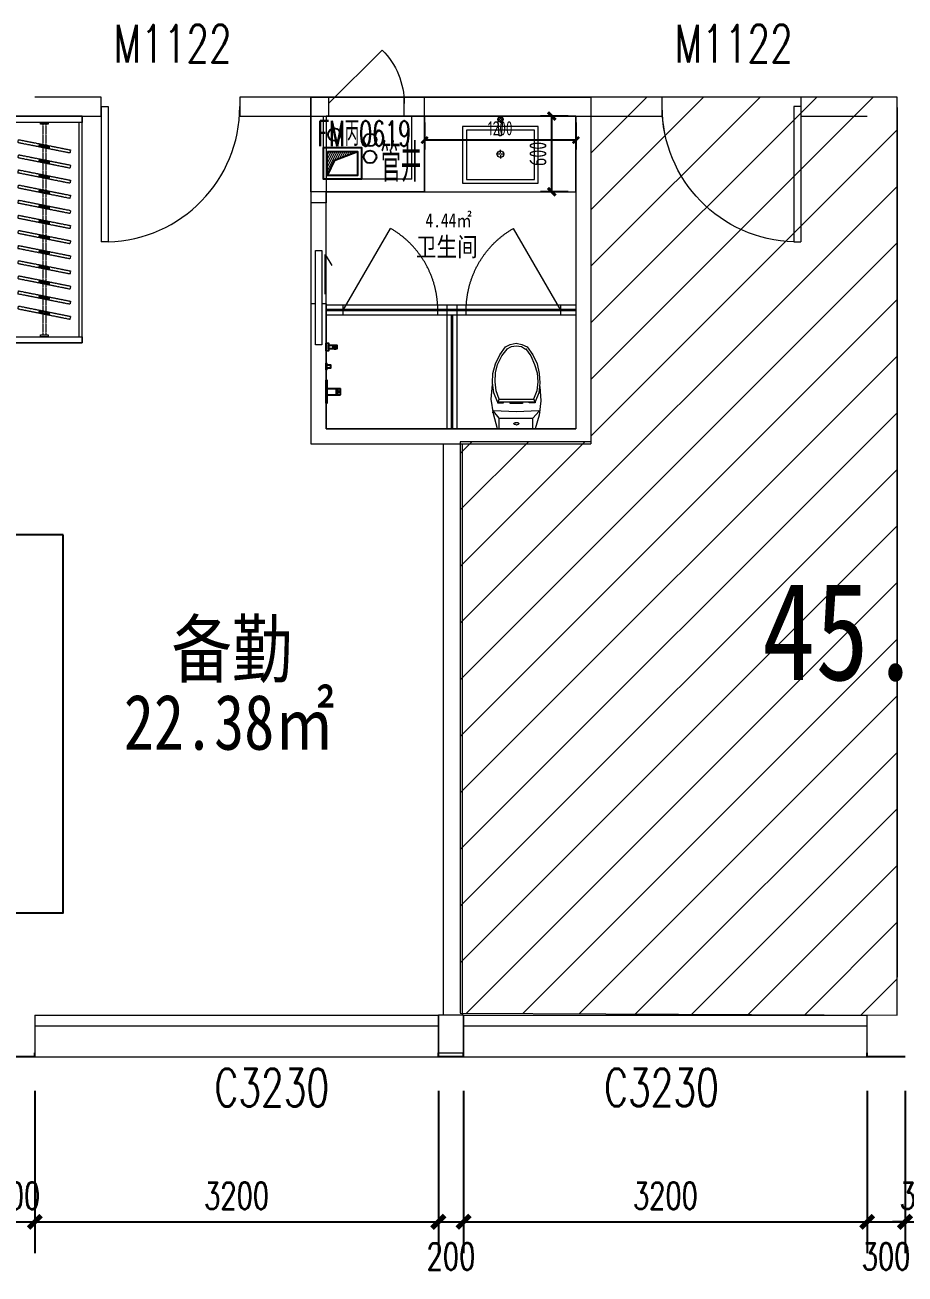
# Model space of a CAD drawing. Header units: millimetres. Extents: x 164760 to 3716174, y -1766400 to 11969.
# Drawn here: x 3545718 to 3552695, y -1764037 to -1754127 of the extents above; entities that cross this region are included whole.
import ezdxf

# ---------------------------------------------------------------- set-up
doc = ezdxf.new("R2010")
doc.units = ezdxf.units.MM
doc.header["$LTSCALE"] = 1000
doc.set_wipeout_variables(frame=1)
for name, pattern in [('DASH', [0.35, 0.25, -0.1]), ('DOT', [0.2, 0.1, -0.1]), ('HIDDEN', [0.375, 0.25, -0.125, 0, 0])]:
    doc.linetypes.add(name, pattern=pattern)
doc.layers.get('0').update_dxf_attribs({"color": 253, "linetype": 'CONTINUOUS'})
doc.layers.get('Defpoints').update_dxf_attribs({"color": 250, "linetype": 'CONTINUOUS', "lineweight": 0})
for name, color, linetype in [('DIM_LEAD', 253, 'CONTINUOUS'), ('FC-Text Annotation', 253, 'CONTINUOUS'), ('FF-FIXT', 253, 'CONTINUOUS'), ('PUB_DIM', 253, 'CONTINUOUS'), ('PUB_TEXT', 253, 'CONTINUOUS'), ('SURFACE', 253, 'CONTINUOUS'), ('VPIPE-污水', 253, 'CONTINUOUS'), ('VPIPE-热给水', 253, 'CONTINUOUS'), ('VPIPE-给水', 253, 'CONTINUOUS'), ('WINDOW_TEXT', 253, 'CONTINUOUS'), ('填充', 253, 'CONTINUOUS'), ('平面家具', 253, 'CONTINUOUS'), ('洁具', 253, 'CONTINUOUS'), ('风道（排气道）', 253, 'CONTINUOUS')]:
    doc.layers.add(name, color=color, linetype=linetype)
for name, color, linetype, lineweight in [('DOOR【门】', 253, 'CONTINUOUS', 0), ('FF-Door【门】', 253, 'CONTINUOUS', 0), ('FF-FIXT【洁具】', 253, 'CONTINUOUS', 0), ('FF-FURN【成品家具】', 253, 'CONTINUOUS', 0), ('FF-FURN【成品家私】', 253, 'CONTINUOUS', 0), ('FF-Text【平面文字】', 253, 'CONTINUOUS', 0), ('MK【门槛线】', 253, 'CONTINUOUS', 0), ('RC-Dim【天花尺寸】', 253, 'CONTINUOUS', 0), ('RC-Text【天花文字】', 253, 'CONTINUOUS', 0), ('TXT【平面空间文字】', 253, 'CONTINUOUS', 0), ('WALL', 253, 'CONTINUOUS', 0), ('Wall【墙体】', 253, 'CONTINUOUS', 0), ('Wall【新建墙】', 253, 'CONTINUOUS', 0), ('WINDOW', 253, 'CONTINUOUS', 0), ('Xline【辅助线】', 253, 'CONTINUOUS', 0)]:
    doc.layers.add(name, color=color, linetype=linetype, lineweight=lineweight)
doc.styles.add('-宋体', font='', dxfattribs={"width": 0.8})
doc.styles.add('_TCH_DIM_T3', font='SIMPLEX', dxfattribs={"width": 0.705882, "bigfont": 'GBCBIG'})
doc.styles.add('_TCH_WINDOW', font='SIMPLEX', dxfattribs={"bigfont": 'GBCBIG'})
doc.styles.get("Standard").update_dxf_attribs({"font": 'GBENOR', "bigfont": 'GBCBIG'})
doc.styles.add('SUN', font='romans.shx', dxfattribs={"width": 0.8, "bigfont": 'hzdx.shx'})
doc.styles.add('宋体', font='', dxfattribs={"width": 0.7})
doc.styles.add('尺寸标注', font='ARCHS.SHX', dxfattribs={"width": 0.8})
doc.styles.add('文字', font='')
doc.styles.get('-宋体').set_extended_font_data('SimSun')
doc.styles.get('宋体').set_extended_font_data('SimSun')
doc.styles.get('文字').set_extended_font_data('SimSun')
doc.dimstyles.new('_TCH_ARCH&&100', dxfattribs={"dimtxt": 212.5, "dimasz": 100, "dimexe": 250, "dimexo": 300, "dimgap": 100, "dimtad": 1, "dimdec": 0, "dimzin": 0, "dimdsep": 46, "dimtxsty": '_TCH_DIM_T3', "dimblk": 'ARCHTICK', "dimcen": 0.09, "dimclrt": 7, "dimazin": 2, "dimtfac": 1, "dimtdec": 0, "dimtix": 1, "dimtmove": 2, "dimatfit": 3, "dimtolj": 1, "dimtzin": 0, "dimarcsym": 0})
doc.dimstyles.new('海龙1：50', dxfattribs={"dimscale": 50, "dimtxt": 2.5, "dimasz": 1, "dimexe": 1, "dimexo": 1, "dimgap": 0.7, "dimtad": 1, "dimdec": 0, "dimrnd": 5, "dimdsep": 46, "dimtxsty": '尺寸标注', "dimblk": 'ARCHTICK', "dimblk1": 'ARCHTICK', "dimblk2": 'ARCHTICK', "dimcen": 1, "dimclrd": 44, "dimclre": 44, "dimclrt": 2, "dimadec": 0, "dimazin": 0, "dimtfac": 1, "dimtdec": 0, "dimtix": 1, "dimtmove": 2, "dimatfit": 3, "dimldrblk": 'hl_arrow2', "dimfxl": 5, "dimfxlon": 1, "dimarcsym": 0})
doc.dimstyles.new('海龙_1：60', dxfattribs={"dimscale": 60, "dimtxt": 2.25, "dimasz": 1, "dimexe": 1.5, "dimexo": 1, "dimgap": 0.7, "dimtad": 1, "dimdec": 0, "dimrnd": 5, "dimdsep": 46, "dimtxsty": '尺寸标注', "dimblk": 'ARCHTICK', "dimblk1": 'ARCHTICK', "dimblk2": 'ARCHTICK', "dimcen": 1, "dimclrd": 44, "dimclre": 44, "dimclrt": 2, "dimadec": 0, "dimazin": 0, "dimtfac": 1, "dimtdec": 0, "dimtix": 1, "dimtmove": 2, "dimatfit": 3, "dimldrblk": 'hl_arrow2', "dimfxl": 5, "dimfxlon": 1, "dimarcsym": 0})

# ---------------------------------------------------------------- blocks, each defined once
blk = doc.blocks.new('_ArchTick')
at = {"color": 2, "linetype": 'ByBlock', "const_width": 0.4}
blk.add_lwpolyline([(-0.5, -0.5), (0.5, 0.5)], dxfattribs=at)
blk = doc.blocks.new('*D181')
at = {"layer": 'Defpoints', "color": 0, "transparency": 16777216}
for p in [(3545495.3, -1762282.5), (3545795.3, -1762282.5), (3545795.3, -1763622.2)]:
    blk.add_point(p, dxfattribs=at)
at = {"layer": 'PUB_DIM', "color": 0, "lineweight": -2, "transparency": 16777216}
for p, q in [((3545495.3, -1762582.5), (3545495.3, -1763872.2)), ((3545795.3, -1762582.5), (3545795.3, -1763872.2)), ((3545495.3, -1763622.2), (3545395.3, -1763622.2)), ((3545495.3, -1763622.2), (3545795.3, -1763622.2)), ((3545795.3, -1763622.2), (3545895.3, -1763622.2))]:
    blk.add_line(p, q, dxfattribs=at)
at = {"layer": 'PUB_DIM', "color": 0, "lineweight": -2, "transparency": 16777216, "xscale": 100, "yscale": 100, "zscale": 100}
blk.add_blockref('_ArchTick', (3545495.3, -1763622.2), dxfattribs=at)
at = {"layer": 'PUB_DIM', "color": 0, "lineweight": -2, "transparency": 16777216, "xscale": 100, "yscale": 100, "zscale": 100, "rotation": 180}
blk.add_blockref('_ArchTick', (3545795.3, -1763622.2), dxfattribs=at)
at = {"layer": 'PUB_DIM', "color": 7, "transparency": 16777216, "insert": (3545645.3, -1763415.9), "char_height": 212.5, "attachment_point": 5, "style": '_TCH_DIM_T3'}
blk.add_mtext('\\A1;300', dxfattribs=at)
blk = doc.blocks.new('*D182')
at = {"layer": 'Defpoints', "color": 0, "transparency": 16777216}
for p in [(3545795.3, -1762282.5), (3548995.3, -1762282.5), (3548995.3, -1763622.2)]:
    blk.add_point(p, dxfattribs=at)
at = {"layer": 'PUB_DIM', "color": 0, "lineweight": -2, "transparency": 16777216}
for p, q in [((3545795.3, -1762582.5), (3545795.3, -1763872.2)), ((3548995.3, -1762582.5), (3548995.3, -1763872.2)), ((3545795.3, -1763622.2), (3548995.3, -1763622.2))]:
    blk.add_line(p, q, dxfattribs=at)
at = {"layer": 'PUB_DIM', "color": 0, "lineweight": -2, "transparency": 16777216, "xscale": 100, "yscale": 100, "zscale": 100, "rotation": 180}
blk.add_blockref('_ArchTick', (3545795.3, -1763622.2), dxfattribs=at)
at = {"layer": 'PUB_DIM', "color": 0, "lineweight": -2, "transparency": 16777216, "xscale": 100, "yscale": 100, "zscale": 100}
blk.add_blockref('_ArchTick', (3548995.3, -1763622.2), dxfattribs=at)
at = {"layer": 'PUB_DIM', "color": 7, "transparency": 16777216, "insert": (3547395.3, -1763415.9), "char_height": 212.5, "attachment_point": 5, "style": '_TCH_DIM_T3'}
blk.add_mtext('\\A1;3200', dxfattribs=at)
blk = doc.blocks.new('*D183')
at = {"layer": 'Defpoints', "color": 0, "transparency": 16777216}
for p in [(3548995.3, -1762282.5), (3549195.3, -1762282.5), (3549195.3, -1763622.2)]:
    blk.add_point(p, dxfattribs=at)
at = {"layer": 'PUB_DIM', "color": 0, "lineweight": -2, "transparency": 16777216}
for p, q in [((3548995.3, -1762582.5), (3548995.3, -1763872.2)), ((3549195.3, -1762582.5), (3549195.3, -1763872.2)), ((3548995.3, -1763622.2), (3549195.3, -1763622.2))]:
    blk.add_line(p, q, dxfattribs=at)
at = {"layer": 'PUB_DIM', "color": 0, "lineweight": -2, "transparency": 16777216, "xscale": 100, "yscale": 100, "zscale": 100, "rotation": 180}
blk.add_blockref('_ArchTick', (3548995.3, -1763622.2), dxfattribs=at)
at = {"layer": 'PUB_DIM', "color": 0, "lineweight": -2, "transparency": 16777216, "xscale": 100, "yscale": 100, "zscale": 100}
blk.add_blockref('_ArchTick', (3549195.3, -1763622.2), dxfattribs=at)
at = {"layer": 'PUB_DIM', "color": 7, "transparency": 16777216, "insert": (3549095.3, -1763897.2), "char_height": 212.5, "attachment_point": 5, "style": '_TCH_DIM_T3'}
blk.add_mtext('\\A1;200', dxfattribs=at)
blk = doc.blocks.new('*D184')
at = {"layer": 'Defpoints', "color": 0, "transparency": 16777216}
for p in [(3549195.3, -1762282.5), (3552395.3, -1762282.5), (3552395.3, -1763622.2)]:
    blk.add_point(p, dxfattribs=at)
at = {"layer": 'PUB_DIM', "color": 0, "lineweight": -2, "transparency": 16777216}
for p, q in [((3549195.3, -1762582.5), (3549195.3, -1763872.2)), ((3552395.3, -1762582.5), (3552395.3, -1763872.2)), ((3549195.3, -1763622.2), (3552395.3, -1763622.2))]:
    blk.add_line(p, q, dxfattribs=at)
at = {"layer": 'PUB_DIM', "color": 0, "lineweight": -2, "transparency": 16777216, "xscale": 100, "yscale": 100, "zscale": 100, "rotation": 180}
blk.add_blockref('_ArchTick', (3549195.3, -1763622.2), dxfattribs=at)
at = {"layer": 'PUB_DIM', "color": 0, "lineweight": -2, "transparency": 16777216, "xscale": 100, "yscale": 100, "zscale": 100}
blk.add_blockref('_ArchTick', (3552395.3, -1763622.2), dxfattribs=at)
at = {"layer": 'PUB_DIM', "color": 7, "transparency": 16777216, "insert": (3550795.3, -1763415.9), "char_height": 212.5, "attachment_point": 5, "style": '_TCH_DIM_T3'}
blk.add_mtext('\\A1;3200', dxfattribs=at)
blk = doc.blocks.new('*D185')
at = {"layer": 'Defpoints', "color": 0, "transparency": 16777216}
for p in [(3552395.3, -1762282.5), (3552695.3, -1762282.5), (3552695.3, -1763622.2)]:
    blk.add_point(p, dxfattribs=at)
at = {"layer": 'PUB_DIM', "color": 0, "lineweight": -2, "transparency": 16777216}
for p, q in [((3552395.3, -1762582.5), (3552395.3, -1763872.2)), ((3552695.3, -1762582.5), (3552695.3, -1763872.2)), ((3552395.3, -1763622.2), (3552695.3, -1763622.2))]:
    blk.add_line(p, q, dxfattribs=at)
at = {"layer": 'PUB_DIM', "color": 0, "lineweight": -2, "transparency": 16777216, "xscale": 100, "yscale": 100, "zscale": 100, "rotation": 180}
blk.add_blockref('_ArchTick', (3552395.3, -1763622.2), dxfattribs=at)
at = {"layer": 'PUB_DIM', "color": 0, "lineweight": -2, "transparency": 16777216, "xscale": 100, "yscale": 100, "zscale": 100}
blk.add_blockref('_ArchTick', (3552695.3, -1763622.2), dxfattribs=at)
at = {"layer": 'PUB_DIM', "color": 7, "transparency": 16777216, "insert": (3552545.3, -1763897.2), "char_height": 212.5, "attachment_point": 5, "style": '_TCH_DIM_T3'}
blk.add_mtext('\\A1;300', dxfattribs=at)
blk = doc.blocks.new('*D186')
at = {"layer": 'Defpoints', "color": 0, "transparency": 16777216}
for p in [(3552695.3, -1762282.5), (3552995.3, -1762282.5), (3552995.3, -1763622.2)]:
    blk.add_point(p, dxfattribs=at)
at = {"layer": 'PUB_DIM', "color": 0, "lineweight": -2, "transparency": 16777216}
for p, q in [((3552695.3, -1762582.5), (3552695.3, -1763872.2)), ((3552995.3, -1762582.5), (3552995.3, -1763872.2)), ((3552695.3, -1763622.2), (3552595.3, -1763622.2)), ((3552695.3, -1763622.2), (3552995.3, -1763622.2)), ((3552995.3, -1763622.2), (3553095.3, -1763622.2))]:
    blk.add_line(p, q, dxfattribs=at)
at = {"layer": 'PUB_DIM', "color": 0, "lineweight": -2, "transparency": 16777216, "xscale": 100, "yscale": 100, "zscale": 100}
blk.add_blockref('_ArchTick', (3552695.3, -1763622.2), dxfattribs=at)
at = {"layer": 'PUB_DIM', "color": 0, "lineweight": -2, "transparency": 16777216, "xscale": 100, "yscale": 100, "zscale": 100, "rotation": 180}
blk.add_blockref('_ArchTick', (3552995.3, -1763622.2), dxfattribs=at)
at = {"layer": 'PUB_DIM', "color": 7, "transparency": 16777216, "insert": (3552845.3, -1763415.9), "char_height": 212.5, "attachment_point": 5, "style": '_TCH_DIM_T3'}
blk.add_mtext('\\A1;300', dxfattribs=at)
blk = doc.blocks.new('$WINLIB2D$00000004')
for p, q in [((-0.5, 0.5), (0.5, 0.5)), ((-0.5, 0.5), (-0.5, -0.5)), ((0.5, -0.5), (0.5, 0.5)), ((-0.5, 0.2406), (0.5, 0.2406)), ((-0.5, -0.5), (0.5, -0.5))]:
    blk.add_line(p, q)
blk = doc.blocks.new('$DorLib2D$00000001')
for p, q in [((0.45, 0.975), (0.5, 0.975)), ((0.45, 0), (0.45, 0.975)), ((0.5, 0), (0.5, 0.975)), ((0.5, 0), (0.45, 0))]:
    blk.add_line(p, q)
at = {"lineweight": 13}
blk.add_arc((0.475, 0), 0.975, 91.46928, 180, dxfattribs=at)
blk = doc.blocks.new('海龙0109180699')
for points in [[(-1725, 7095.5), (-1725, 7145.5), (-1125, 7145.5), (-1125, 7095.5)], [(-1725, 7145.5), (-1725, 5345.5), (-1125, 5345.5), (-1125, 7145.5)], [(-1125, 5395.5), (-1125, 5345.5), (-1725, 5345.5), (-1725, 5395.5)]]:
    blk.add_lwpolyline(points, close=True)
at = {"color": 8}
for points in [[(-1700, 7095.5), (-1700, 5395.5)], [(-1150, 7095.5), (-1150, 5395.5)]]:
    blk.add_lwpolyline(points, dxfattribs=at)
for points in [[(-1455, 7080.5), (-1455, 7095.5), (-1395, 7095.5), (-1395, 7080.5)], [(-1395, 5410.5), (-1395, 5395.5), (-1455, 5395.5), (-1455, 5410.5)], [(-1395, 5410.5), (-1395, 5395.5), (-1455, 5395.5), (-1455, 5410.5)]]:
    blk.add_lwpolyline(points, close=True, dxfattribs=at)
at = {"color": 8, "linetype": 'DASH', "ltscale": 0.006}
for points in [[(-1437.5, 7080.5), (-1437.5, 5410.5)], [(-1412.5, 7080.5), (-1412.5, 5410.5)]]:
    blk.add_lwpolyline(points, dxfattribs=at)
for points in [[(-1628.5, 6958.7), (-1216.6, 6876.8), (-1221.5, 6852.3), (-1633.4, 6934.2)], [(-1628.5, 6838.7), (-1216.6, 6756.8), (-1221.5, 6732.3), (-1633.4, 6814.2)], [(-1461.8, 6925.6), (-1383.3, 6909.9), (-1388.2, 6885.4), (-1466.7, 6901)], [(-1463.3, 6918.2), (-1384.8, 6902.6), (-1386.8, 6892.8), (-1465.2, 6908.4)], [(-1461.8, 6805.6), (-1383.3, 6789.9), (-1388.2, 6765.4), (-1466.7, 6781)], [(-1463.3, 6798.2), (-1384.8, 6782.6), (-1386.8, 6772.8), (-1465.2, 6788.4)], [(-1628.5, 6718.7), (-1216.6, 6636.8), (-1221.5, 6612.3), (-1633.4, 6694.2)], [(-1461.8, 6685.6), (-1383.3, 6669.9), (-1388.2, 6645.4), (-1466.7, 6661)], [(-1463.3, 6678.2), (-1384.8, 6662.6), (-1386.8, 6652.8), (-1465.2, 6668.4)], [(-1628.5, 6598.7), (-1216.6, 6516.8), (-1221.5, 6492.3), (-1633.4, 6574.2)], [(-1461.8, 6565.6), (-1383.3, 6549.9), (-1388.2, 6525.4), (-1466.7, 6541)], [(-1463.3, 6558.2), (-1384.8, 6542.6), (-1386.8, 6532.8), (-1465.2, 6548.4)], [(-1628.5, 6478.7), (-1216.6, 6396.8), (-1221.5, 6372.3), (-1633.4, 6454.2)], [(-1461.8, 6445.6), (-1383.3, 6429.9), (-1388.2, 6405.4), (-1466.7, 6421)], [(-1628.5, 6358.7), (-1216.6, 6276.8), (-1221.5, 6252.3), (-1633.4, 6334.2)], [(-1463.3, 6438.2), (-1384.8, 6422.6), (-1386.8, 6412.8), (-1465.2, 6428.4)], [(-1461.8, 6325.6), (-1383.3, 6309.9), (-1388.2, 6285.4), (-1466.7, 6301)], [(-1463.3, 6318.2), (-1384.8, 6302.6), (-1386.8, 6292.8), (-1465.2, 6308.4)], [(-1628.5, 6238.7), (-1216.6, 6156.8), (-1221.5, 6132.3), (-1633.4, 6214.2)], [(-1461.8, 6205.6), (-1383.3, 6189.9), (-1388.2, 6165.4), (-1466.7, 6181)], [(-1463.3, 6198.2), (-1384.8, 6182.6), (-1386.8, 6172.8), (-1465.2, 6188.4)], [(-1628.5, 6118.7), (-1216.6, 6036.8), (-1221.5, 6012.3), (-1633.4, 6094.2)], [(-1461.8, 6085.6), (-1383.3, 6069.9), (-1388.2, 6045.4), (-1466.7, 6061)], [(-1463.3, 6078.2), (-1384.8, 6062.6), (-1386.8, 6052.8), (-1465.2, 6068.4)], [(-1628.5, 5998.7), (-1216.6, 5916.8), (-1221.5, 5892.3), (-1633.4, 5974.2)], [(-1461.8, 5965.6), (-1383.3, 5949.9), (-1388.2, 5925.4), (-1466.7, 5941)], [(-1463.3, 5958.2), (-1384.8, 5942.6), (-1386.8, 5932.8), (-1465.2, 5948.4)], [(-1628.5, 5878.7), (-1216.6, 5796.8), (-1221.5, 5772.3), (-1633.4, 5854.2)], [(-1628.5, 5758.7), (-1216.6, 5676.8), (-1221.5, 5652.3), (-1633.4, 5734.2)], [(-1461.8, 5845.6), (-1383.3, 5829.9), (-1388.2, 5805.4), (-1466.7, 5821)], [(-1463.3, 5838.2), (-1384.8, 5822.6), (-1386.8, 5812.8), (-1465.2, 5828.4)], [(-1461.8, 5725.6), (-1383.3, 5709.9), (-1388.2, 5685.4), (-1466.7, 5701)], [(-1463.3, 5718.2), (-1384.8, 5702.6), (-1386.8, 5692.8), (-1465.2, 5708.4)], [(-1628.5, 5638.7), (-1216.6, 5556.8), (-1221.5, 5532.3), (-1633.4, 5614.2)], [(-1461.8, 5605.6), (-1383.3, 5589.9), (-1388.2, 5565.4), (-1466.7, 5581)], [(-1463.3, 5598.2), (-1384.8, 5582.6), (-1386.8, 5572.8), (-1465.2, 5588.4)]]:
    blk.add_lwpolyline(points, close=True, dxfattribs=at)
at = {"layer": '平面家具', "color": 43, "linetype": 'ByBlock'}
blk.add_lwpolyline([(-1275, 3824.4), (-1725, 3824.4), (-1725, 824.4), (-1275, 824.4)], close=True, dxfattribs=at)
blk = doc.blocks.new('PQD')
at = {"layer": '填充'}
h = blk.add_hatch(dxfattribs=at)
h.set_pattern_fill('DOTS', color=256, scale=10, style=0)
h.paths.add_polyline_path([(517039.4, 222520.7), (516799.4, 222520.7), (516799.4, 222330.7), (516857.1, 222450.6)])
blk.add_lwpolyline([(516799.4, 222330.7), (516857.1, 222450.6), (517039.4, 222520.7)], dxfattribs=at)
at = {"layer": '风道（排气道）'}
for points in [[(516769.4, 222550.7), (517069.4, 222550.7), (517069.4, 222300.7), (516769.4, 222300.7)], [(516799.4, 222520.7), (517039.4, 222520.7), (517039.4, 222330.7), (516799.4, 222330.7)]]:
    blk.add_lwpolyline(points, close=True, dxfattribs=at)
blk = doc.blocks.new('$DorLib2D$00000114')
at = {"color": 0}
blk.add_line((0.5, 0), (-0.207, 0.707), dxfattribs=at)
blk.add_arc((0.5, 0), 1, 135, 180, dxfattribs=at)
blk = doc.blocks.new('ZL_08130967')
at = {"layer": 'WINDOW'}
for p, q in [((-300, -374.3), (300, -374.3)), ((-300, -374.3), (-300, -524.3)), ((300, -524.3), (300, -374.3)), ((-300, -524.3), (300, -524.3))]:
    blk.add_line(p, q, dxfattribs=at)
at = {"layer": 'WINDOW', "xscale": -600, "yscale": 600, "zscale": -600}
blk.add_blockref('$DorLib2D$00000114', (0, -424.3), dxfattribs=at)
blk = doc.blocks.new('ZL_08155714')
at = {"layer": 'VPIPE-污水'}
blk.add_circle((-129.2, -712), 50, dxfattribs=at)
at = {"layer": 'VPIPE-热给水'}
blk.add_circle((153.9, -888.5), 50, dxfattribs=at)
at = {"layer": 'VPIPE-给水'}
blk.add_circle((153.9, -754.4), 50, dxfattribs=at)
at = {"layer": 'WALL'}
for p, q in [((-314.6, -1164.9), (-314.6, -414.9)), ((-314.6, -414.9), (585.4, -414.9)), ((585.4, -1164.9), (585.4, -414.9)), ((-214.6, -1064.9), (-214.6, -564.9)), ((-214.6, -564.9), (485.4, -564.9)), ((485.4, -1064.9), (485.4, -564.9)), ((485.4, -1064.9), (-214.6, -1064.9)), ((585.4, -1164.9), (-314.6, -1164.9))]:
    blk.add_line(p, q, dxfattribs=at)
at = {"layer": 'WINDOW'}
for p, q in [((-175.1, -414.9), (424.9, -414.9)), ((-175.1, -414.9), (-175.1, -564.9)), ((424.9, -564.9), (424.9, -414.9)), ((-175.1, -564.9), (424.9, -564.9))]:
    blk.add_line(p, q, dxfattribs=at)
at = {"layer": 'DOOR【门】', "rotation": 359.9999999999407}
blk.add_blockref('ZL_08130967', (124.9, -40.7), dxfattribs=at)
at = {"layer": '洁具'}
blk.add_blockref('PQD', (-516984, -223365.7), dxfattribs=at)
at = {"layer": 'TXT【平面空间文字】', "color": 3, "ltscale": 100, "style": 'SUN', "width": 0.6}
blk.add_text('FM丙0619', height=200, dxfattribs=at).set_placement((-262.7, -802.7, 0))
at = {"layer": 'TXT【平面空间文字】', "width": 0.75}
blk.add_text('管井', height=300, dxfattribs=at).set_placement((236.4, -1085.3))
blk = doc.blocks.new('A$C5D954283')
at = {"color": 8}
for p, q in [((-4, 505.5), (-26.2, 505.5)), ((0, 532.1), (0, 509.5)), ((0, 501.5), (0, 478.5)), ((25.8, 505.5), (4, 505.5)), ((-5, 230), (-32.8, 230)), ((0, 235.1), (0, 263.8)), ((0, 225), (0, 196.3)), ((32.3, 230), (5, 230))]:
    blk.add_line(p, q, dxfattribs=at)
at = {"color": 0, "linetype": 'Continuous'}
for p, q in [((-11.2, 374.3), (-17.5, 495.5)), ((15.1, 492.2), (4.8, 374.3)), ((4.8, 374.3), (-11.2, 374.3))]:
    blk.add_line(p, q, dxfattribs=at)
at = {"color": 8, "ltscale": 1000, "const_width": 0.448}
blk.add_lwpolyline([(0, 505.7, -1), (0, 505.3, -1)], format="xyb", close=True, dxfattribs=at)
at = {"color": 0, "linetype": 'Continuous'}
blk.add_lwpolyline([(300, 0), (300, 450), (-300, 450), (-300, 0)], close=True, dxfattribs=at)
at = {"color": 8}
blk.add_lwpolyline([(270, 30), (270, 420), (-270, 420), (-270, 30)], close=True, dxfattribs=at)
at = {"color": 8, "const_width": 0.84}
blk.add_lwpolyline([(0.1, 230.5, -1), (0.1, 229.6, -1)], format="xyb", close=True, dxfattribs=at)
at = {"color": 0, "linetype": 'Continuous'}
blk.add_circle((0, 505.5), 20.2, dxfattribs=at)
at = {"color": 8}
for centre, radius in [((0.3, 505.7), 16.3), ((0, 230), 25.2)]:
    blk.add_circle(centre, radius, dxfattribs=at)
blk = doc.blocks.new('*D168')
at = {"layer": 'Defpoints', "color": 0, "transparency": 16777216}
for p in [(3549894.6, -1754850.2), (3550085.3, -1754850.2), (3550085.3, -1755450.2)]:
    blk.add_point(p, dxfattribs=at)
at = {"layer": 'Xline【辅助线】', "color": 44, "lineweight": -2, "transparency": 16777216}
for p, q in [((3550025.3, -1754850.2), (3549804.6, -1754850.2)), ((3549894.6, -1755450.2), (3549894.6, -1754850.2)), ((3550025.3, -1755450.2), (3549804.6, -1755450.2))]:
    blk.add_line(p, q, dxfattribs=at)
at = {"layer": 'Xline【辅助线】', "color": 44, "lineweight": -2, "transparency": 16777216, "xscale": 60, "yscale": 60, "zscale": 60}
for p, rotation in [((3549894.6, -1754850.2), 90), ((3549894.6, -1755450.2), 270)]:
    blk.add_blockref('_ArchTick', p, dxfattribs=dict(at, rotation=rotation))
at = {"layer": 'Xline【辅助线】', "color": 2, "transparency": 16777216, "insert": (3549785.1, -1755150.2), "char_height": 135, "attachment_point": 5, "rotation": 90, "style": '尺寸标注'}
blk.add_mtext('600', dxfattribs=at)
blk = doc.blocks.new('hl_arrow2')
at = {"color": 2}
blk.add_line((-0.22, 0), (-1, 0), dxfattribs=at)
blk.add_lwpolyline([(-0.22, 0), (-0.86, -0.69), (-0.65, -0.86), (0, 0), (-0.65, 0.86), (-0.86, 0.69)], close=True, dxfattribs=at)
for points in [[(-0.86, 0.69), (-0.65, 0.86), (-0.22, 0), (0, 0)], [(-0.86, -0.69), (-0.65, -0.86), (-0.22, 0), (0, 0)]]:
    blk.add_solid(points, dxfattribs=at)
blk = doc.blocks.new('A$C78EA0098')
at = {"color": 33, "linetype": 'Continuous'}
for p, q in [((47, 353.8), (90, 353.8)), ((68.5, 375.3), (68.5, 332.3))]:
    blk.add_line(p, q, dxfattribs=at)
for p, q in [((5, 25, 0), (81, 25, 0)), ((81, -25, 0), (81, 25, 0)), ((81, 20, 0), (88, 20, 0)), ((84, 25, 0), (114, 25, 0)), ((84, 20, 0), (84, 25, 0)), ((114, -25, 0), (114, 25, 0)), ((5, -25, 0), (81, -25, 0)), ((81, -20, 0), (88, -20, 0)), ((84, -25, 0), (84, -20, 0)), ((84, -25, 0), (114, -25, 0))]:
    blk.add_line(p, q)
for points in [[(0, 383.8), (20, 383.8), (20, 323.8), (0, 323.8)], [(20, 368.8), (85, 368.8), (85, 338.8), (20, 338.8)], [(0, 226), (3, 226), (3, 174), (0, 174)], [(3, 212.5), (33.5, 212.5), (33.5, 187.5), (3, 187.5)], [(0, 90), (5, 90), (5, -90), (0, -90)]]:
    blk.add_lwpolyline(points, close=True)
for centre, radius in [((68.5, 353.8), 11.5), ((104, 0, 0), 5)]:
    blk.add_circle(centre, radius, dxfattribs=at)
blk.add_arc((57.8, 0, 0), 36.3, 316.39718, 43.60282)
blk = doc.blocks.new('ZL_08127082')
at = {"layer": 'FF-FIXT【洁具】'}
for p, q in [((-184.1, -108.8), (-150.6, 0)), ((146.4, 0), (-150.6, 0)), ((-133.9, 0), (-133.9, -83.7)), ((133.9, 0), (133.9, -83.7)), ((146.4, 0), (179.9, -117.1)), ((-133.9, -83.7), (-184.1, -138.1)), ((133.9, -83.7), (-133.9, -83.7)), ((-20.9, -37.7), (-16.7, -33.5)), ((-20.9, -41.8), (-20.9, -37.7)), ((-16.7, -46), (-20.9, -41.8)), ((-16.7, -33.5), (-12.6, -33.5)), ((-12.6, -50.2), (-16.7, -46)), ((-12.6, -33.5), (-4.2, -29.3)), ((4.2, -50.2), (-12.6, -50.2)), ((-4.2, -29.3), (4.2, -33.5)), ((4.2, -33.5), (12.6, -33.5)), ((12.6, -46), (4.2, -50.2)), ((12.6, -33.5), (16.7, -37.7)), ((16.7, -41.8), (12.6, -46)), ((16.7, -37.7), (16.7, -41.8)), ((133.9, -83.7), (179.9, -138.1)), ((-196.6, -221.7), (-184.1, -108.8)), ((-179.9, -142.2), (0, -133.9)), ((0, -133.9), (0, -138.1)), ((0, -133.9), (175.7, -142.2)), ((184.1, -133.9), (175.7, -142.2)), ((179.9, -117.1), (196.6, -234.3)), ((184.1, -125.5), (184.1, -133.9)), ((-188.3, -334.7), (-196.6, -221.7)), ((-188.3, -364), (-179.9, -284.5)), ((-179.9, -284.5), (-150.6, -213.4)), ((-163.2, -301.2), (-138.1, -234.3)), ((-150.6, -205), (-104.6, -205)), ((-150.6, -213.4), (-150.6, -205)), ((-138.1, -234.3), (-150.6, -213.4)), ((146.4, -213.4), (-150.6, -213.4)), ((133.9, -234.3), (-138.1, -234.3)), ((-104.6, -205), (-104.6, -213.4)), ((-50.2, -213.4), (-50.2, -200.8)), ((-50.2, -200.8), (46, -200.8)), ((46, -213.4), (-50.2, -213.4)), ((46, -200.8), (46, -213.4)), ((100.4, -205), (100.4, -213.4)), ((146.4, -205), (100.4, -205)), ((133.9, -234.3), (146.4, -213.4)), ((133.9, -234.3), (159, -301.2)), ((146.4, -213.4), (146.4, -205)), ((146.4, -213.4), (175.7, -284.5)), ((175.7, -284.5), (188.3, -364)), ((196.6, -234.3), (188.3, -351.4)), ((-184.1, -439.3), (-188.3, -364)), ((-171.5, -372.3), (-163.2, -301.2)), ((-167.3, -443.4), (-171.5, -372.3)), ((159, -301.2), (167.3, -372.3)), ((167.3, -372.3), (163.2, -443.4)), ((188.3, -364), (184.1, -439.3)), ((-167.3, -514.6), (-184.1, -439.3)), ((-146.4, -510.4), (-167.3, -443.4)), ((163.2, -443.4), (146.4, -510.4)), ((184.1, -439.3), (163.2, -514.6)), ((-133.9, -585.7), (-167.3, -514.6)), ((-117.1, -577.3), (-146.4, -510.4)), ((-87.9, -648.4), (-133.9, -585.7)), ((-75.3, -635.9), (-117.1, -577.3)), ((113, -577.3), (71.1, -631.7)), ((129.7, -585.7), (83.7, -648.4)), ((146.4, -510.4), (113, -577.3)), ((163.2, -514.6), (129.7, -585.7)), ((-46, -669.4), (-87.9, -648.4)), ((-41.8, -652.6), (-75.3, -631.7)), ((0, -677.7), (-46, -669.4)), ((0, -656.8), (-41.8, -652.6)), ((37.7, -652.6), (0, -656.8)), ((46, -669.4), (0, -677.7)), ((75.3, -631.7), (37.7, -652.6)), ((83.7, -648.4), (46, -669.4))]:
    blk.add_line(p, q, dxfattribs=at)
blk = doc.blocks.new('ZL_08123655')
at = {"layer": 'FF-FIXT【洁具】'}
for p, q in [((-184.1, -138.1), (-188.3, -129.7)), ((-179.9, -142.2), (-184.1, -138.1))]:
    blk.add_line(p, q, dxfattribs=at)
at = {"layer": 'DIM_LEAD'}
blk.add_blockref('ZL_08127082', (0, 0), dxfattribs=at)
blk = doc.blocks.new('*D169')
at = {"layer": 'Defpoints', "color": 0, "transparency": 16777216}
for p in [(3548885.3, -1754850.2), (3550085.3, -1754850.2), (3548885.3, -1755040.6)]:
    blk.add_point(p, dxfattribs=at)
at = {"layer": 'RC-Dim【天花尺寸】', "color": 44, "lineweight": -2, "transparency": 16777216}
for p, q in [((3548885.3, -1754900.2), (3548885.3, -1755115.6)), ((3550085.3, -1754900.2), (3550085.3, -1755115.6)), ((3550085.3, -1755040.6), (3548885.3, -1755040.6))]:
    blk.add_line(p, q, dxfattribs=at)
at = {"layer": 'RC-Dim【天花尺寸】', "color": 44, "lineweight": -2, "transparency": 16777216, "xscale": 50, "yscale": 50, "zscale": 50, "rotation": 180}
blk.add_blockref('_ArchTick', (3548885.3, -1755040.6), dxfattribs=at)
at = {"layer": 'RC-Dim【天花尺寸】', "color": 44, "lineweight": -2, "transparency": 16777216, "xscale": 50, "yscale": 50, "zscale": 50}
blk.add_blockref('_ArchTick', (3550085.3, -1755040.6), dxfattribs=at)
at = {"layer": 'RC-Dim【天花尺寸】', "color": 2, "transparency": 16777216, "insert": (3549485.3, -1754947), "char_height": 112.5, "attachment_point": 5, "style": '尺寸标注'}
blk.add_mtext('1200', dxfattribs=at)
blk = doc.blocks.new('DOORBLK101')
at = {"layer": 'FF-Door【门】'}
blk.add_line((-0.5, 0), (0, 0.866), dxfattribs=at)
at = {"layer": 'FF-Door【门】', "color": 8, "linetype": 'HIDDEN', "ltscale": 15}
blk.add_arc((-0.5, 0), 1, 0, 60, dxfattribs=at)

msp = doc.modelspace()

# ---------------------------------------------------------------- hatches: boundary and pattern name
at = {"layer": 'Xline【辅助线】'}
h = msp.add_hatch(dxfattribs=at)
h.set_pattern_fill('ANSI31', color=256, scale=100)
h.set_pattern_definition([(45, (3536181.44, -1761982.5), (-224.5064, 224.5064), [])])
h.paths.add_polyline_path([(3549169.3, -1757435.5), (3550204.3, -1757435.5), (3550204.2, -1754700.2), (3552634.3, -1754700.2), (3552634.3, -1761982.5), (3549169.3, -1761967.5)])

# ---------------------------------------------------------------- linework, layer by layer
at = {"layer": 'FF-FURN【成品家具】'}
msp.add_line((3547985.3, -1755539.3), (3547985.3, -1756339.3), dxfattribs=at)
at = {"layer": 'FF-FURN【成品家私】'}
msp.add_lwpolyline([(3548020.3, -1755915.9), (3548070.3, -1755915.9), (3548070.3, -1756665.9), (3548020.3, -1756665.9)], close=True, dxfattribs=at)
msp.add_lwpolyline([(3548098.9, -1756263), (3548098.9, -1755948.7), (3548149.7, -1756035.8)], dxfattribs=at)
at = {"layer": 'MK【门槛线】'}
for p, q in [((3550085.3, -1756350.5), (3548105.3, -1756350.5)), ((3548240.7, -1756430.5), (3548240.7, -1756350.5)), ((3548990.7, -1756430.5), (3548990.7, -1756350.5)), ((3549061.8, -1756350.5), (3549061.8, -1757330.5)), ((3549141.8, -1756350.5), (3549141.8, -1757330.5)), ((3549216.8, -1756430.5), (3549216.8, -1756350.5)), ((3549966.8, -1756430.5), (3549966.8, -1756350.5)), ((3550085.3, -1756430.5), (3548105.3, -1756430.5))]:
    msp.add_line(p, q, dxfattribs=at)
at = {"layer": 'SURFACE'}
for p, q in [((3545795.3, -1762312.5), (3545495.3, -1762312.5)), ((3545795.3, -1762312.5), (3545795.3, -1762282.5)), ((3548995.3, -1762312.5), (3548995.3, -1762282.5)), ((3549195.3, -1762312.5), (3548995.3, -1762312.5)), ((3549195.3, -1762312.5), (3549195.3, -1762282.5)), ((3552395.3, -1762312.5), (3552395.3, -1762282.5)), ((3552695.3, -1762312.5), (3552395.3, -1762312.5))]:
    msp.add_line(p, q, dxfattribs=at)
at = {"layer": 'WALL'}
for p, q in [((3549195.3, -1761982.5), (3548995.3, -1761982.5)), ((3548995.3, -1761982.5), (3548995.3, -1762282.5)), ((3549195.3, -1762282.5), (3549195.3, -1761982.5)), ((3548995.3, -1762282.5), (3549195.3, -1762282.5))]:
    msp.add_line(p, q, dxfattribs=at)
at = {"layer": 'Wall【墙体】', "color": 6}
for p, q in [((3546320.8, -1754700.2), (3545795.3, -1754700.2)), ((3546320.8, -1754850.2), (3546320.8, -1754700.2)), ((3546320.8, -1754850.2), (3546320.8, -1754700.2)), ((3546320.8, -1754700.2), (3546320.9, -1754700.2)), ((3546320.9, -1754850.2), (3546320.9, -1754700.2)), ((3546320.9, -1754850.2), (3546320.9, -1754700.2)), ((3547420.8, -1754700.2), (3547420.8, -1754850.2)), ((3547420.8, -1754700.2), (3547420.8, -1754850.2)), ((3547420.9, -1754700.2), (3547420.9, -1754850.2)), ((3547420.9, -1754700.2), (3547420.9, -1754850.2)), ((3550769.7, -1754700.2), (3547420.9, -1754700.2)), ((3550769.7, -1754850.2), (3550769.7, -1754700.2)), ((3550769.7, -1754850.2), (3550769.7, -1754700.2)), ((3550769.8, -1754850.2), (3550769.8, -1754700.2)), ((3550769.8, -1754850.2), (3550769.8, -1754700.2)), ((3551869.7, -1754700.2), (3551869.7, -1754850.2)), ((3551869.7, -1754700.2), (3551869.7, -1754850.2)), ((3552395.3, -1754700.2), (3551869.8, -1754700.2)), ((3551869.8, -1754700.2), (3551869.8, -1754850.2)), ((3551869.8, -1754700.2), (3551869.8, -1754850.2)), ((3545795.3, -1754850.2), (3546320.8, -1754850.2)), ((3547420.8, -1754850.2), (3547418.2, -1754850.2)), ((3547420.8, -1754850.2), (3547418.2, -1754850.2)), ((3547420.9, -1754850.2), (3547418.2, -1754850.2)), ((3547420.9, -1754850.2), (3550769.8, -1754850.2)), ((3550085.3, -1754850.2), (3548105.3, -1754850.2)), ((3551869.8, -1754850.2), (3552395.3, -1754850.2)), ((3549170.3, -1761982.5), (3549020.3, -1761982.5))]:
    msp.add_line(p, q, dxfattribs=at)
at = {"layer": 'Wall【墙体】', "color": 4}
for p, q in [((3549035.3, -1761982.5), (3549035.3, -1757450.5)), ((3549185.3, -1761982.5), (3549185.3, -1757450.5))]:
    msp.add_line(p, q, dxfattribs=at)
at = {"layer": 'Wall【新建墙】', "color": 4}
for p, q in [((3547985.3, -1754700.2), (3550205.3, -1754700.2)), ((3547985.3, -1754700.2), (3547985.3, -1755539.3)), ((3550205.3, -1754700.2), (3550205.3, -1755539.3)), ((3548105.3, -1754850.2), (3548105.3, -1755539.3)), ((3550085.3, -1754850.2), (3550085.3, -1755539.3)), ((3548105.3, -1755539.3), (3547985.3, -1755539.3)), ((3547985.3, -1756339.3), (3547985.3, -1757450.5)), ((3548020.3, -1756339.3), (3547985.3, -1756339.3)), ((3548105.3, -1756339.3), (3548070.3, -1756339.3)), ((3548105.3, -1756339.3), (3548105.3, -1757330.5)), ((3550085.3, -1756339.3), (3550085.3, -1757330.5)), ((3550205.3, -1756339.3), (3550205.3, -1757450.5)), ((3548105.3, -1757330.5), (3550085.3, -1757330.5))]:
    msp.add_line(p, q, dxfattribs=at)
msp.add_lwpolyline([(3547985.3, -1757450.5), (3550205.3, -1757450.5)], dxfattribs=at)
at = {"layer": 'WINDOW', "linetype": 'Continuous'}
for p, q in [((3550085.3, -1756385.5), (3548105.3, -1756385.5)), ((3550085.3, -1756395.5), (3548105.3, -1756395.5)), ((3549096.8, -1756430.5), (3549096.8, -1757330.5)), ((3549106.8, -1756430.5), (3549106.8, -1757330.5))]:
    msp.add_line(p, q, dxfattribs=at)
at = {"layer": 'Xline【辅助线】'}
msp.add_line((3552635.3, -1761682.5), (3552635.3, -1754782.5), dxfattribs=at)

# ---------------------------------------------------------------- block references
at = {"xscale": 750, "yscale": 750, "zscale": 750, "rotation": 359.9999999999881}
msp.add_blockref('DOORBLK101', (3548615.7, -1756390.5), dxfattribs=at)
at = {"xscale": -750, "yscale": 750, "zscale": 750}
msp.add_blockref('DOORBLK101', (3549590.8, -1756390.5), dxfattribs=at)
at = {"layer": 'DIM_LEAD', "rotation": 180}
msp.add_blockref('ZL_08123655', (3549611.6, -1757330.5), dxfattribs=at)
at = {"layer": 'FF-FIXT', "rotation": 359.9999990478219}
msp.add_blockref('A$C78EA0098', (3548105.3, -1757036.5), dxfattribs=at)
at = {"layer": 'FF-Text【平面文字】'}
msp.add_blockref('海龙0109180699', (3547295.3, -1761995.7), dxfattribs=at)
at = {"layer": 'TXT【平面空间文字】', "color": 6, "linetype": 'Continuous'}
msp.add_blockref('ZL_08155714', (3548299.9, -1754285.3), dxfattribs=at)
at = {"layer": 'WINDOW'}
ref = msp.add_blockref('$DorLib2D$00000001', (3546870.8, -1754775.2), dxfattribs=dict(at, xscale=-1100, yscale=-1100, zscale=-1100))
ref.add_attrib('A', 'M1122', (3546420.8, -1754424.9), dxfattribs={"layer": 'WINDOW_TEXT', "height": 297.5, "style": '_TCH_WINDOW', "width": 0.705882})
ref = msp.add_blockref('$DorLib2D$00000001', (3546870.8, -1754775.2), dxfattribs=dict(at, xscale=-1100, yscale=-1100, zscale=-1100))
ref.add_attrib('A', 'M1122', (3546420.8, -1754424.9), dxfattribs={"layer": 'WINDOW_TEXT', "height": 297.5, "style": '_TCH_WINDOW', "width": 0.705882})
ref = msp.add_blockref('$DorLib2D$00000001', (3546870.9, -1754775.2), dxfattribs=dict(at, xscale=-1100, yscale=-1100, zscale=-1100))
ref.add_attrib('A', 'M1122', (3546420.8, -1754424.9), dxfattribs={"layer": 'WINDOW_TEXT', "height": 297.5, "style": '_TCH_WINDOW', "width": 0.705882})
ref = msp.add_blockref('$DorLib2D$00000001', (3546870.9, -1754775.2), dxfattribs=dict(at, xscale=-1100, yscale=-1100, zscale=-1100))
ref.add_attrib('A', 'M1122', (3546420.8, -1754424.9), dxfattribs={"layer": 'WINDOW_TEXT', "height": 297.5, "style": '_TCH_WINDOW', "width": 0.705882})
ref = msp.add_blockref('$DorLib2D$00000001', (3551319.7, -1754775.2), dxfattribs=dict(at, xscale=1100, yscale=-1100, zscale=1100))
ref.add_attrib('A', 'M1122', (3550869.7, -1754424.9), dxfattribs={"layer": 'WINDOW_TEXT', "height": 297.5, "style": '_TCH_WINDOW', "width": 0.705882})
ref = msp.add_blockref('$DorLib2D$00000001', (3551319.7, -1754775.2), dxfattribs=dict(at, xscale=1100, yscale=-1100, zscale=1100))
ref.add_attrib('A', 'M1122', (3550869.7, -1754424.9), dxfattribs={"layer": 'WINDOW_TEXT', "height": 297.5, "style": '_TCH_WINDOW', "width": 0.705882})
ref = msp.add_blockref('$DorLib2D$00000001', (3551319.8, -1754775.2), dxfattribs=dict(at, xscale=1100, yscale=-1100, zscale=1100))
ref.add_attrib('A', 'M1122', (3550869.8, -1754424.9), dxfattribs={"layer": 'WINDOW_TEXT', "height": 297.5, "style": '_TCH_WINDOW', "width": 0.705882})
ref = msp.add_blockref('$DorLib2D$00000001', (3551319.8, -1754775.2), dxfattribs=dict(at, xscale=1100, yscale=-1100, zscale=1100))
ref.add_attrib('A', 'M1122', (3550869.8, -1754424.9), dxfattribs={"layer": 'WINDOW_TEXT', "height": 297.5, "style": '_TCH_WINDOW', "width": 0.705882})
ref = msp.add_blockref('$WINLIB2D$00000004', (3547395.3, -1762147.5), dxfattribs=dict(at, xscale=-3200, yscale=-330, zscale=-3200, rotation=180))
ref.add_attrib('A', 'C3230', (3547220.6, -1762706.4), dxfattribs={"layer": 'WINDOW_TEXT', "height": 297.5, "style": '_TCH_WINDOW', "width": 0.705882})
ref = msp.add_blockref('$WINLIB2D$00000004', (3550795.3, -1762147.5), dxfattribs=dict(at, xscale=-3200, yscale=-330, zscale=-3200, rotation=180))
ref.add_attrib('A', 'C3230', (3550310.3, -1762706.2), dxfattribs={"layer": 'WINDOW_TEXT', "height": 297.5, "style": '_TCH_WINDOW', "width": 0.705882})

# ---------------------------------------------------------------- texts
at = {"layer": 'FC-Text Annotation', "style": '文字', "width": 0.8}
for s, p in [('备勤', (3546879.6, -1759298.6)), ('22.38㎡', (3546500.9, -1759876.9))]:
    msp.add_text(s, height=438.58, dxfattribs=at).set_placement(p)
at = {"layer": 'PUB_TEXT', "style": '宋体', "width": 0.8}
msp.add_text('45.6㎡', height=777.08, dxfattribs=at).set_placement((3551562, -1759325))
at = {"layer": 'RC-Text【天花文字】', "style": '宋体', "width": 0.8}
msp.add_text('4.44㎡', height=112.5, dxfattribs=at).set_placement((3548893.1, -1755733))
at = {"layer": 'TXT【平面空间文字】', "style": '-宋体', "width": 0.8}
msp.add_text('卫生间', height=150, dxfattribs=at).set_placement((3548816.3, -1755962.9))

# ---------------------------------------------------------------- dimensions: what is measured, and where the dimension line sits
at = {"layer": 'PUB_DIM'}
for p1, p2, picture, middle in [((3545495.3, -1762282.5), (3545795.3, -1762282.5), '*D181', (3545645.3, -1763415.9)), ((3545795.3, -1762282.5), (3548995.3, -1762282.5), '*D182', (3547395.3, -1763415.9)), ((3549195.3, -1762282.5), (3552395.3, -1762282.5), '*D184', (3550795.3, -1763415.9)), ((3552695.3, -1762282.5), (3552995.3, -1762282.5), '*D186', (3552845.3, -1763415.9))]:
    dim = msp.add_aligned_dim(p1=p1, p2=p2, distance=-1339.7, dimstyle='_TCH_ARCH&&100', dxfattribs=at)
    dim.commit()
    dim.dimension.update_dxf_attribs({"geometry": picture, "text_midpoint": middle})
for base, p1, p2, picture, middle in [((3549195.3, -1763622.2), (3548995.3, -1762282.5), (3549195.3, -1762282.5), '*D183', (3549095.3, -1763897.2)), ((3552695.3, -1763622.2), (3552395.3, -1762282.5), (3552695.3, -1762282.5), '*D185', (3552545.3, -1763897.2))]:
    dim = msp.add_linear_dim(base=base, p1=p1, p2=p2, angle=0, dimstyle='_TCH_ARCH&&100', dxfattribs=at)
    dim.commit()
    dim.dimension.update_dxf_attribs({"geometry": picture, "text_midpoint": middle, "dimtype": 129})

# ---------------------------------------------------------------- next in the draw order: block references
at = {"layer": 'FF-FIXT【洁具】', "linetype": 'Continuous'}
msp.add_blockref('A$C5D954283', (3549487.5, -1755382.3), dxfattribs=at)

# ---------------------------------------------------------------- next in the draw order: linework, layer by layer
msp.add_lwpolyline([(3550085.3, -1754850.2), (3548885.3, -1754850.2), (3548885.3, -1755450.2), (3550085.3, -1755450.2)], close=True, dxfattribs=at)
at = {"layer": 'RC-Text【天花文字】'}
msp.add_lwpolyline([(3552634.3, -1754700.2), (3550204.2, -1754700.2), (3550204.3, -1757435.5), (3549169.3, -1757435.5), (3549169.3, -1761967.5), (3552634.3, -1761982.5), (3552634.3, -1754700.2)], dxfattribs=at)
at = {"layer": 'Wall【新建墙】', "color": 4}
msp.add_lwpolyline([(3548105.3, -1755450.2), (3548885.3, -1755450.2), (3548885.3, -1754850.2), (3550085.3, -1754850.2), (3550085.3, -1757330.5), (3548105.3, -1757330.5), (3548105.3, -1755450.2)], dxfattribs=at)

# ---------------------------------------------------------------- next in the draw order: dimensions: what is measured, and where the dimension line sits
at = {"layer": 'RC-Dim【天花尺寸】'}
dim = msp.add_aligned_dim(p1=(3550085.3, -1754850.2), p2=(3548885.3, -1754850.2), distance=190.4, dimstyle='海龙1：50', dxfattribs=at)
dim.commit()
dim.dimension.update_dxf_attribs({"geometry": '*D169', "text_midpoint": (3549485.3, -1754947)})
at = {"layer": 'Xline【辅助线】'}
dim = msp.add_aligned_dim(p1=(3550085.3, -1755450.2), p2=(3550085.3, -1754850.2), distance=190.7, dimstyle='海龙_1：60', dxfattribs=at)
dim.commit()
dim.dimension.update_dxf_attribs({"geometry": '*D168', "text_midpoint": (3549785.1, -1755150.2)})

doc.saveas('drawing.dxf')
